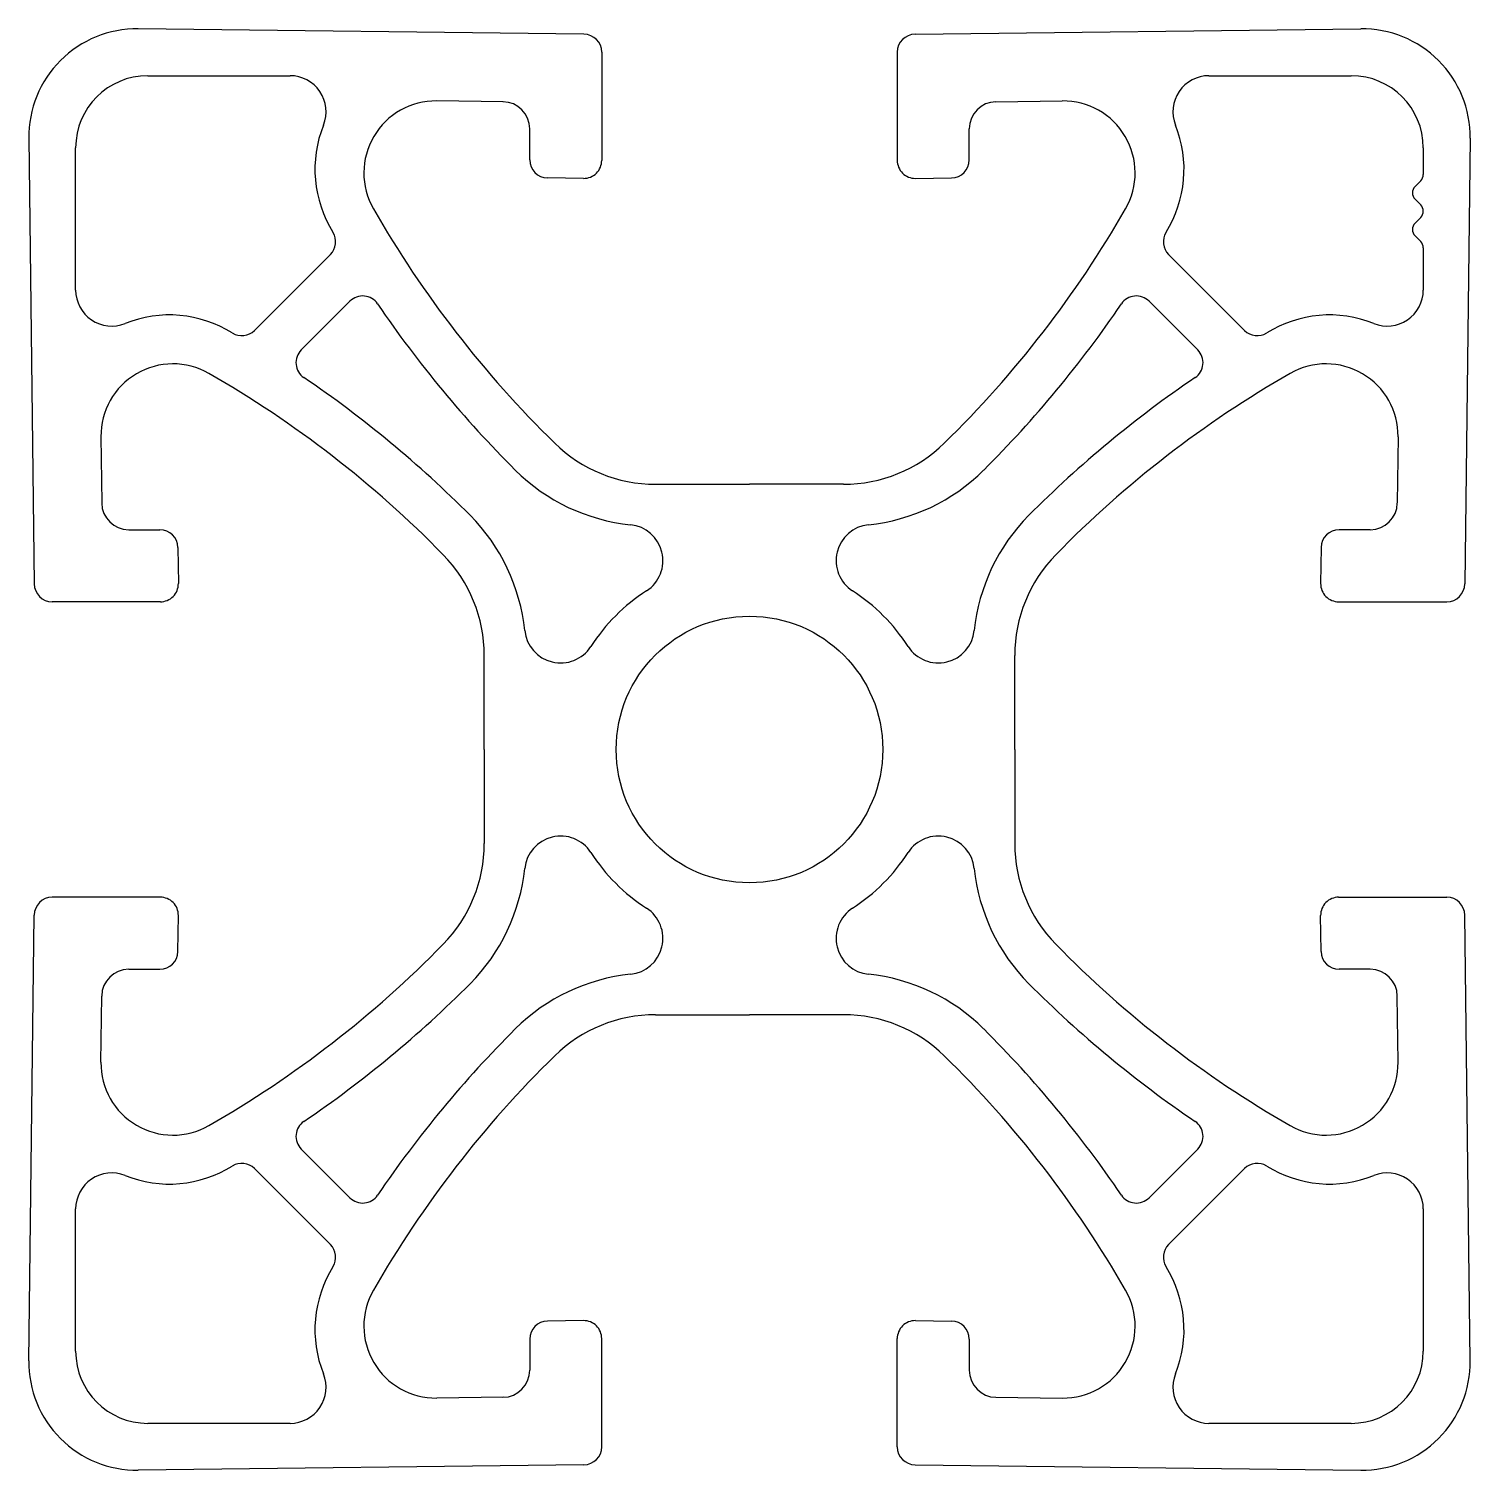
# Model space of a CAD drawing. Extents: x 1651.5 to 1691.5, y 2110.5 to 2150.5.
import ezdxf

# ---------------------------------------------------------------- set-up
doc = ezdxf.new("R2010")
doc.units = 0
doc.layers.get('0').update_dxf_attribs({"linetype": 'CONTINUOUS'})

msp = doc.modelspace()

# ---------------------------------------------------------------- linework, layer by layer
for p, q in [((1666.879, 2150.373), (1654.51, 2150.523)), ((1676.067, 2150.373), (1688.437, 2150.523)), ((1667.373, 2149.873), (1667.373, 2146.873)), ((1675.573, 2149.873), (1675.573, 2146.873)), ((1654.773, 2149.223), (1658.722, 2149.223)), ((1684.225, 2149.223), (1688.173, 2149.223)), ((1664.633, 2148.5), (1662.795, 2148.522)), ((1678.314, 2148.5), (1680.152, 2148.522)), ((1665.373, 2146.885), (1665.373, 2147.75)), ((1677.573, 2146.885), (1677.573, 2147.75)), ((1651.474, 2147.487), (1651.623, 2135.117)), ((1652.773, 2143.274), (1652.773, 2147.223)), ((1690.173, 2147.223), (1690.173, 2146.479)), ((1691.473, 2147.487), (1691.323, 2135.117)), ((1666.867, 2146.373), (1665.867, 2146.385)), ((1676.079, 2146.373), (1677.079, 2146.385)), ((1690.1, 2146.302), (1689.945, 2146.147)), ((1689.945, 2145.793), (1690.1, 2145.638)), ((1690.1, 2145.284), (1689.945, 2145.128)), ((1689.945, 2144.775), (1690.1, 2144.619)), ((1690.173, 2144.442), (1690.173, 2143.274)), ((1659.843, 2144.259), (1657.738, 2142.154)), ((1685.209, 2142.154), (1683.104, 2144.259)), ((1659.034, 2141.612), (1660.385, 2142.963)), ((1682.562, 2142.963), (1683.913, 2141.612)), ((1653.474, 2139.201), (1653.496, 2137.364)), ((1689.473, 2139.201), (1689.45, 2137.364)), ((1668.865, 2137.883), (1671.473, 2137.883)), ((1674.081, 2137.883), (1671.473, 2137.883)), ((1654.246, 2136.623), (1655.112, 2136.623)), ((1688.701, 2136.623), (1687.835, 2136.623)), ((1655.611, 2136.129), (1655.624, 2135.129)), ((1687.335, 2136.129), (1687.323, 2135.129)), ((1655.124, 2134.623), (1652.123, 2134.623)), ((1687.823, 2134.623), (1690.823, 2134.623)), ((1664.113, 2130.523), (1664.113, 2133.131)), ((1678.833, 2130.523), (1678.833, 2133.131)), ((1664.113, 2130.523), (1664.113, 2127.915)), ((1678.833, 2130.523), (1678.833, 2127.915)), ((1655.124, 2126.423), (1652.123, 2126.423)), ((1687.823, 2126.423), (1690.823, 2126.423)), ((1651.474, 2113.559), (1651.623, 2125.929)), ((1655.611, 2124.917), (1655.624, 2125.917)), ((1687.335, 2124.917), (1687.323, 2125.917)), ((1691.473, 2113.559), (1691.323, 2125.929)), ((1654.246, 2124.423), (1655.112, 2124.423)), ((1688.701, 2124.423), (1687.835, 2124.423)), ((1653.474, 2121.845), (1653.496, 2123.682)), ((1689.473, 2121.845), (1689.45, 2123.682)), ((1668.865, 2123.163), (1671.473, 2123.163)), ((1674.081, 2123.163), (1671.473, 2123.163)), ((1660.385, 2118.083), (1659.034, 2119.435)), ((1683.913, 2119.435), (1682.562, 2118.083)), ((1657.738, 2118.892), (1659.843, 2116.787)), ((1683.104, 2116.787), (1685.209, 2118.892)), ((1652.773, 2113.823), (1652.773, 2117.772)), ((1690.173, 2117.772), (1690.173, 2113.823)), ((1666.867, 2114.673), (1665.867, 2114.661)), ((1676.079, 2114.673), (1677.079, 2114.661)), ((1665.373, 2114.161), (1665.373, 2113.296)), ((1667.373, 2111.173), (1667.373, 2114.173)), ((1675.573, 2111.173), (1675.573, 2114.173)), ((1677.573, 2114.161), (1677.573, 2113.296)), ((1664.633, 2112.546), (1662.795, 2112.524)), ((1678.314, 2112.546), (1680.152, 2112.524)), ((1658.722, 2111.823), (1654.773, 2111.823)), ((1688.173, 2111.823), (1684.225, 2111.823)), ((1666.879, 2110.673), (1654.51, 2110.523)), ((1676.067, 2110.673), (1688.437, 2110.523))]:
    msp.add_line(p, q)
msp.add_circle((1671.473, 2130.523), 3.7)
for centre, radius, start, end in [((1654.473, 2147.523), 3, 89.3061, 180.6939), ((1688.473, 2147.523), 3, 359.3061, 90.6939), ((1666.873, 2149.873), 0.5, 0, 89.3061), ((1676.073, 2149.873), 0.5, 90.6939, 180), ((1654.773, 2147.223), 2, 90, 180), ((1658.722, 2148.223), 1, 338.1552, 90), ((1684.225, 2148.223), 1, 90, 201.8448), ((1688.173, 2147.223), 2, 0, 90), ((1662.771, 2146.523), 2, 89.3061, 209.8545), ((1664.623, 2147.75), 0.75, 0, 89.3061), ((1678.323, 2147.75), 0.75, 90.6939, 180), ((1680.176, 2146.523), 2, 330.1455, 90.6939), ((1662.713, 2146.623), 3.3, 158.1552, 211.9473), ((1680.233, 2146.623), 3.3, 328.0527, 21.8448), ((1665.873, 2146.885), 0.5, 180, 269.3061), ((1666.873, 2146.873), 0.5, 269.3061, 0), ((1676.073, 2146.873), 0.5, 180, 270.6939), ((1677.073, 2146.885), 0.5, 270.6939, 0), ((1689.923, 2146.479), 0.25, 315, 0), ((1690.121, 2145.97), 0.25, 135, 225), ((1689.923, 2145.461), 0.25, 315, 45), ((1687.055, 2160.461), 30, 209.8545, 225.6049), ((1655.892, 2160.461), 30, 314.3951, 330.1455), ((1659.489, 2144.612), 0.5, 315, 31.9473), ((1683.458, 2144.612), 0.5, 148.0527, 225), ((1690.121, 2144.952), 0.25, 135, 225), ((1689.923, 2144.442), 0.25, 0, 45), ((1653.773, 2143.274), 1, 180, 291.8448), ((1689.173, 2143.274), 1, 248.1552, 360), ((1660.739, 2142.609), 0.5, 34.1509, 135), ((1687.055, 2160.461), 31.3, 214.1509, 225.1343), ((1655.892, 2160.461), 31.3, 314.8657, 325.8491), ((1682.208, 2142.609), 0.5, 45, 145.8491), ((1655.373, 2139.283), 3.3, 58.0527, 111.8448), ((1687.573, 2139.283), 3.3, 68.1552, 121.9473), ((1657.384, 2142.508), 0.5, 238.0527, 315), ((1685.563, 2142.508), 0.5, 225, 301.9473), ((1659.387, 2141.258), 0.5, 135, 235.8491), ((1683.56, 2141.258), 0.5, 304.1509, 45), ((1655.474, 2139.226), 2, 60.1455, 180.6939), ((1687.473, 2139.226), 2, 359.3061, 119.8545), ((1641.536, 2114.942), 30, 44.3951, 60.1455), ((1641.536, 2114.942), 31.3, 44.8657, 55.8491), ((1701.411, 2114.942), 31.3, 124.1509, 135.1343), ((1701.411, 2114.942), 30, 119.8545, 135.6049), ((1668.865, 2141.883), 4, 225.6049, 270), ((1674.081, 2141.883), 4, 270, 314.3951), ((1668.713, 2142.033), 5.3, 225.1343, 264.1488), ((1674.233, 2142.033), 5.3, 275.8512, 314.8657), ((1654.246, 2137.373), 0.75, 180.6939, 270), ((1688.701, 2137.373), 0.75, 270, 359.3061), ((1659.963, 2133.283), 5.3, 5.8512, 44.8657), ((1682.983, 2133.283), 5.3, 135.1343, 174.1488), ((1655.112, 2136.123), 0.5, 0.6939, 90), ((1668.071, 2135.766), 1, 302.981, 84.1488), ((1674.876, 2135.766), 1, 95.8512, 237.019), ((1687.835, 2136.123), 0.5, 90, 179.3061), ((1660.113, 2133.131), 4, 0, 44.3951), ((1682.833, 2133.131), 4, 135.6049, 180), ((1652.123, 2135.123), 0.5, 180.6939, 270), ((1655.124, 2135.123), 0.5, 270, 0.6939), ((1671.473, 2130.523), 5.25, 122.981, 147.019), ((1671.473, 2130.523), 5.25, 32.981, 57.019), ((1687.823, 2135.123), 0.5, 179.3061, 270), ((1690.823, 2135.123), 0.5, 270, 359.3061), ((1666.231, 2133.925), 1, 185.8512, 327.019), ((1676.716, 2133.925), 1, 212.981, 354.1488), ((1666.231, 2127.121), 1, 32.981, 174.1488), ((1676.716, 2127.121), 1, 5.8512, 147.019), ((1660.113, 2127.915), 4, 315.6049, 0), ((1671.473, 2130.523), 5.25, 212.981, 237.019), ((1671.473, 2130.523), 5.25, 302.981, 327.019), ((1682.833, 2127.915), 4, 180, 224.3951), ((1659.963, 2127.763), 5.3, 315.1343, 354.1488), ((1682.983, 2127.763), 5.3, 185.8512, 224.8657), ((1652.123, 2125.923), 0.5, 90, 179.3061), ((1655.124, 2125.923), 0.5, 359.3061, 90), ((1687.823, 2125.923), 0.5, 90, 180.6939), ((1690.823, 2125.923), 0.5, 0.6939, 90), ((1668.071, 2125.28), 1, 275.8512, 57.019), ((1674.876, 2125.28), 1, 122.981, 264.1488), ((1655.112, 2124.923), 0.5, 270, 359.3061), ((1641.536, 2146.105), 30, 299.8545, 315.6049), ((1701.411, 2146.105), 30, 224.3951, 240.1455), ((1687.835, 2124.923), 0.5, 180.6939, 270), ((1654.246, 2123.673), 0.75, 90, 179.3061), ((1688.701, 2123.673), 0.75, 0.6939, 90), ((1641.536, 2146.105), 31.3, 304.1509, 315.1343), ((1668.713, 2119.013), 5.3, 95.8512, 134.8657), ((1674.233, 2119.013), 5.3, 45.1343, 84.1488), ((1701.411, 2146.105), 31.3, 224.8657, 235.8491), ((1668.865, 2119.163), 4, 90, 134.3951), ((1674.081, 2119.163), 4, 45.6049, 90), ((1687.055, 2100.585), 31.3, 134.8657, 145.8491), ((1655.892, 2100.585), 31.3, 34.1509, 45.1343), ((1687.055, 2100.585), 30, 134.3951, 150.1455), ((1655.892, 2100.585), 30, 29.8545, 45.6049), ((1655.474, 2121.821), 2, 179.3061, 299.8545), ((1687.473, 2121.821), 2, 240.1455, 0.6939), ((1659.387, 2119.788), 0.5, 124.1509, 225), ((1683.56, 2119.788), 0.5, 315, 55.8491), ((1655.373, 2121.763), 3.3, 248.1552, 301.9473), ((1657.384, 2118.539), 0.5, 45, 121.9473), ((1685.563, 2118.539), 0.5, 58.0527, 135), ((1687.573, 2121.763), 3.3, 238.0527, 291.8448), ((1653.773, 2117.772), 1, 68.1552, 180), ((1689.173, 2117.772), 1, 0, 111.8448), ((1660.739, 2118.437), 0.5, 225, 325.8491), ((1682.208, 2118.437), 0.5, 214.1509, 315), ((1659.489, 2116.434), 0.5, 328.0527, 45), ((1683.458, 2116.434), 0.5, 135, 211.9473), ((1662.713, 2114.423), 3.3, 148.0527, 201.8448), ((1680.233, 2114.423), 3.3, 338.1552, 31.9473), ((1662.771, 2114.524), 2, 150.1455, 270.6939), ((1680.176, 2114.524), 2, 269.3061, 29.8545), ((1665.873, 2114.161), 0.5, 90.6939, 180), ((1666.873, 2114.173), 0.5, 0, 90.6939), ((1676.073, 2114.173), 0.5, 89.3061, 180), ((1677.073, 2114.161), 0.5, 0, 89.3061), ((1654.773, 2113.823), 2, 180, 270), ((1688.173, 2113.823), 2, 270, 0), ((1654.473, 2113.523), 3, 179.3061, 270.6939), ((1664.623, 2113.296), 0.75, 270.6939, 0), ((1678.323, 2113.296), 0.75, 180, 269.3061), ((1688.473, 2113.523), 3, 269.3061, 0.6939), ((1658.722, 2112.823), 1, 270, 21.8448), ((1684.225, 2112.823), 1, 158.1552, 270), ((1666.873, 2111.173), 0.5, 270.6939, 0), ((1676.073, 2111.173), 0.5, 180, 269.3061)]:
    msp.add_arc(centre, radius, start, end)

doc.saveas('drawing.dxf')
